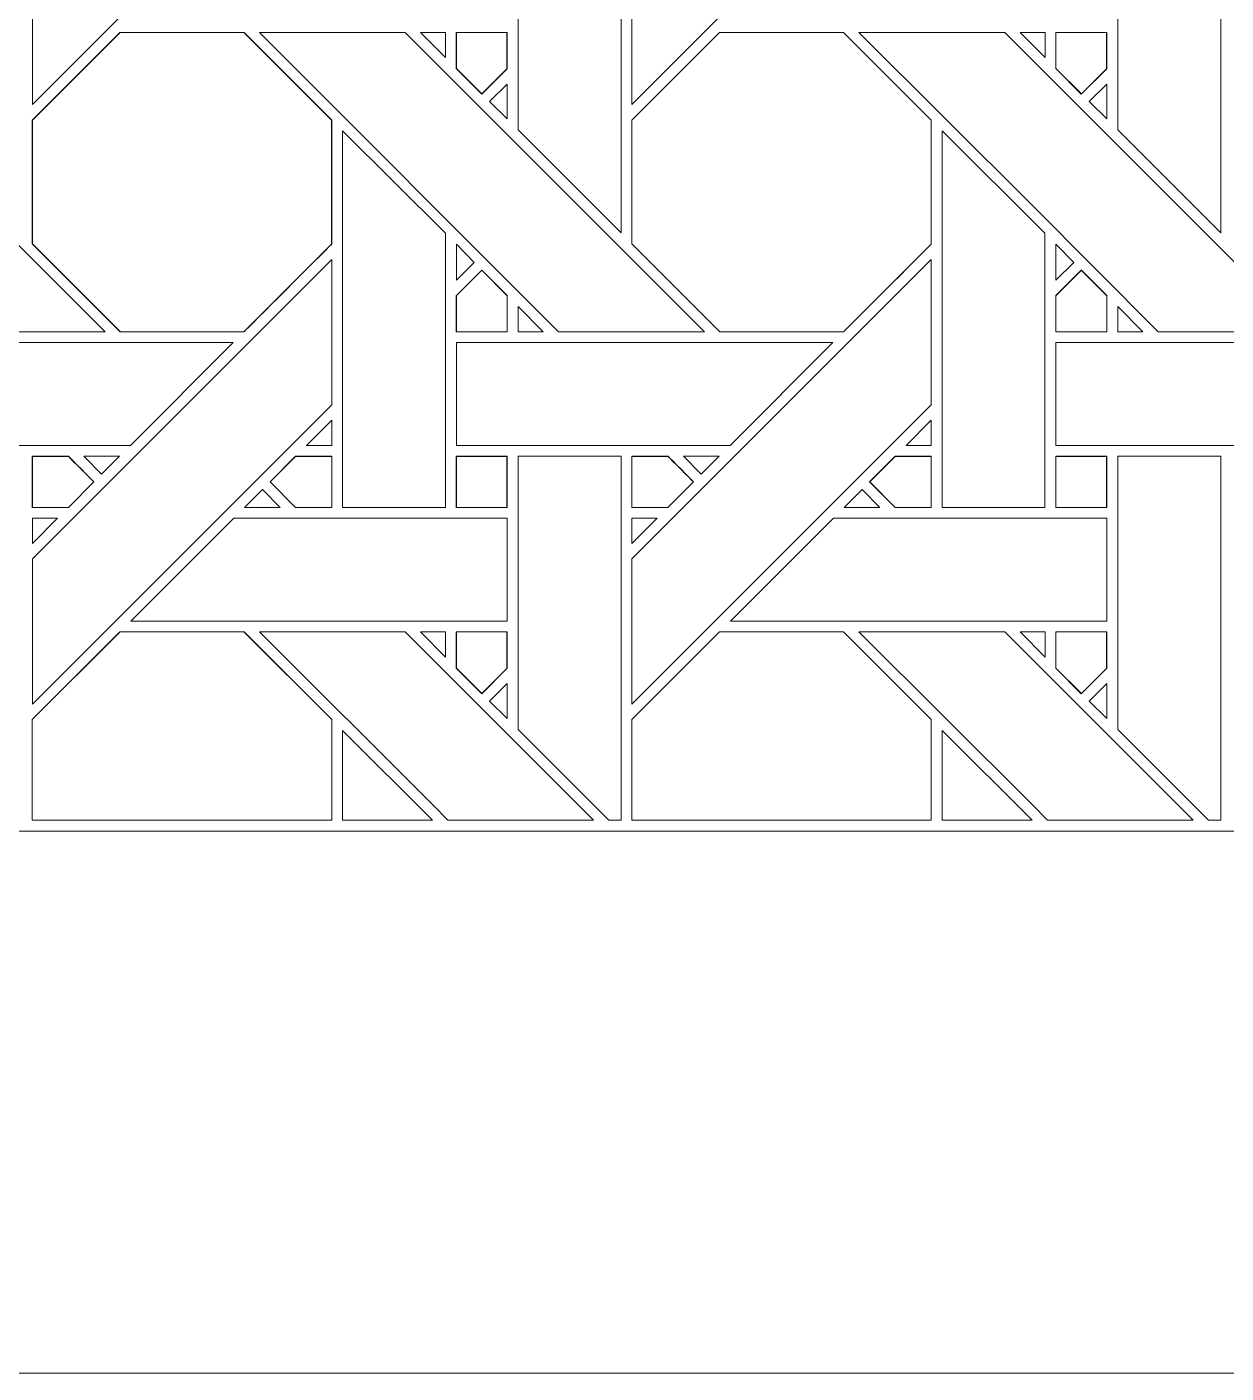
# Model space of a CAD drawing. Header units: inches. Extents: x 3.4 to 21.4, y 0.1 to 18.1.
# Drawn here: x 5.971 to 7.868, y 0.095 to 2.225 of the extents above; entities that cross this region are included whole.
import ezdxf

# ---------------------------------------------------------------- set-up
doc = ezdxf.new("R2010")
doc.units = ezdxf.units.IN
doc.header["$MEASUREMENT"] = 0
doc.layers.add('Design', color=7, linetype='Continuous', lineweight=0)

msp = doc.modelspace()

# ---------------------------------------------------------------- linework, layer by layer
at = {"layer": 'Design'}
for points, knots in [([(3.3829, 18.0948), (3.3829, 18.0948), (3.3829, 0.0948), (3.3829, 0.0948), (3.3829, 0.0948), (21.3829, 0.0948), (21.3829, 0.0948), (21.3829, 0.0948), (21.3829, 18.0948), (21.3829, 18.0948), (21.3829, 18.0948), (3.3829, 18.0948), (3.3829, 18.0948)], [0, 0, 0, 0, 1, 1, 1, 2, 2, 2, 3, 3, 3, 4, 4, 4, 4]), ([(4.2402, 17.2374), (4.2402, 17.2374), (4.2402, 0.9521), (4.2402, 0.9521), (4.2402, 0.9521), (20.5255, 0.9521), (20.5255, 0.9521), (20.5255, 0.9521), (20.5255, 17.2374), (20.5255, 17.2374), (20.5255, 17.2374), (4.2402, 17.2374), (4.2402, 17.2374)], [0, 0, 0, 0, 1, 1, 1, 2, 2, 2, 3, 3, 3, 4, 4, 4, 4]), ([(5.9793, 2.332), (5.9793, 2.332), (6.453, 2.8056), (6.453, 2.8056), (6.453, 2.8056), (6.453, 2.5756), (6.453, 2.5756), (6.453, 2.5756), (5.9793, 2.1019), (5.9793, 2.1019), (5.9793, 2.1019), (5.9793, 2.332), (5.9793, 2.332)], [0, 0, 0, 0, 1, 1, 1, 2, 2, 2, 3, 3, 3, 4, 4, 4, 4]), ([(6.928, 2.332), (6.928, 2.332), (7.4017, 2.8056), (7.4017, 2.8056), (7.4017, 2.8056), (7.4017, 2.5756), (7.4017, 2.5756), (7.4017, 2.5756), (6.928, 2.1019), (6.928, 2.1019), (6.928, 2.1019), (6.928, 2.332), (6.928, 2.332)], [0, 0, 0, 0, 1, 1, 1, 2, 2, 2, 3, 3, 3, 4, 4, 4, 4]), ([(6.9109, 2.4941), (6.9109, 2.4941), (6.9109, 1.899), (6.9109, 1.899), (6.9109, 1.899), (6.748, 2.0619), (6.748, 2.0619), (6.748, 2.0619), (6.748, 2.4941), (6.748, 2.4941), (6.748, 2.4941), (6.9109, 2.4941), (6.9109, 2.4941)], [0, 0, 0, 0, 1, 1, 1, 2, 2, 2, 3, 3, 3, 4, 4, 4, 4]), ([(7.8596, 2.4941), (7.8596, 2.4941), (7.8596, 1.899), (7.8596, 1.899), (7.8596, 1.899), (7.6967, 2.0619), (7.6967, 2.0619), (7.6967, 2.0619), (7.6967, 2.4941), (7.6967, 2.4941), (7.6967, 2.4941), (7.8596, 2.4941), (7.8596, 2.4941)], [0, 0, 0, 0, 1, 1, 1, 2, 2, 2, 3, 3, 3, 4, 4, 4, 4]), ([(5.3897, 2.2162), (5.3897, 2.2162), (5.6207, 2.2162), (5.6207, 2.2162), (5.6207, 2.2162), (6.0943, 1.7426), (6.0943, 1.7426), (6.0943, 1.7426), (5.8633, 1.7426), (5.8633, 1.7426), (5.8633, 1.7426), (5.3897, 2.2162), (5.3897, 2.2162)], [0, 0, 0, 0, 1, 1, 1, 2, 2, 2, 3, 3, 3, 4, 4, 4, 4]), ([(5.9792, 1.8817), (5.9792, 1.8817), (5.9792, 2.0774), (5.9792, 2.0774), (5.9792, 2.0774), (6.1179, 2.2161), (6.1179, 2.2161), (6.1179, 2.2161), (6.3141, 2.2161), (6.3141, 2.2161), (6.3141, 2.2161), (6.4528, 2.0774), (6.4528, 2.0774), (6.4528, 2.0774), (6.4528, 1.8812), (6.4528, 1.8812), (6.435, 1.8632), (6.3231, 1.7515), (6.3141, 1.7425), (6.3141, 1.7425), (6.1184, 1.7425), (6.1184, 1.7425), (6.1184, 1.7425), (5.9792, 1.8817), (5.9792, 1.8817)], [0, 0, 0, 0, 1, 1, 1, 2, 2, 2, 3, 3, 3, 4, 4, 4, 5, 5, 5, 6, 6, 6, 7, 7, 7, 8, 8, 8, 8]), ([(5.9793, 1.8818), (5.9793, 1.8818), (5.9793, 2.0775), (5.9793, 2.0775), (5.9793, 2.0775), (6.118, 2.2162), (6.118, 2.2162), (6.118, 2.2162), (6.3142, 2.2162), (6.3142, 2.2162), (6.3142, 2.2162), (6.453, 2.0775), (6.453, 2.0775), (6.453, 2.0775), (6.453, 1.8813), (6.453, 1.8813), (6.4354, 1.8636), (6.3234, 1.7518), (6.3143, 1.7426), (6.3143, 1.7426), (6.1185, 1.7426), (6.1185, 1.7426), (6.1185, 1.7426), (5.9793, 1.8818), (5.9793, 1.8818)], [0, 0, 0, 0, 1, 1, 1, 2, 2, 2, 3, 3, 3, 4, 4, 4, 5, 5, 5, 6, 6, 6, 7, 7, 7, 8, 8, 8, 8]), ([(6.3385, 2.2162), (6.3385, 2.2162), (6.5694, 2.2162), (6.5694, 2.2162), (6.5694, 2.2162), (7.043, 1.7426), (7.043, 1.7426), (7.043, 1.7426), (6.812, 1.7426), (6.812, 1.7426), (6.812, 1.7426), (6.3385, 2.2162), (6.3385, 2.2162)], [0, 0, 0, 0, 1, 1, 1, 2, 2, 2, 3, 3, 3, 4, 4, 4, 4]), ([(6.633, 2.2162), (6.633, 2.2162), (6.633, 2.1764), (6.633, 2.1764), (6.633, 2.1764), (6.5935, 2.2162), (6.5935, 2.2162), (6.5935, 2.2162), (6.633, 2.2162), (6.633, 2.2162)], [0, 0, 0, 0, 1, 1, 1, 2, 2, 2, 3, 3, 3, 3]), ([(6.7303, 2.2161), (6.7303, 2.2161), (6.7303, 2.1585), (6.7303, 2.1585), (6.7303, 2.1585), (6.6904, 2.1186), (6.6904, 2.1186), (6.6904, 2.1186), (6.65, 2.1589), (6.65, 2.1589), (6.65, 2.1589), (6.65, 2.2161), (6.65, 2.2161), (6.65, 2.2161), (6.7303, 2.2161), (6.7303, 2.2161)], [0, 0, 0, 0, 1, 1, 1, 2, 2, 2, 3, 3, 3, 4, 4, 4, 5, 5, 5, 5]), ([(6.6905, 2.1187), (6.6905, 2.1187), (6.6502, 2.159), (6.6502, 2.159), (6.6502, 2.159), (6.6502, 2.2162), (6.6502, 2.2162), (6.6502, 2.2162), (6.7304, 2.2162), (6.7304, 2.2162), (6.7304, 2.2162), (6.7304, 2.1586), (6.7304, 2.1586), (6.7304, 2.1586), (6.6905, 2.1187), (6.6905, 2.1187)], [0, 0, 0, 0, 1, 1, 1, 2, 2, 2, 3, 3, 3, 4, 4, 4, 5, 5, 5, 5]), ([(6.9279, 1.8817), (6.9279, 1.8817), (6.9279, 2.0774), (6.9279, 2.0774), (6.9279, 2.0774), (7.0666, 2.2161), (7.0666, 2.2161), (7.0666, 2.2161), (7.2628, 2.2161), (7.2628, 2.2161), (7.2628, 2.2161), (7.4016, 2.0774), (7.4016, 2.0774), (7.4016, 2.0774), (7.4016, 1.8812), (7.4016, 1.8812), (7.3838, 1.8632), (7.2719, 1.7515), (7.2629, 1.7425), (7.2629, 1.7425), (7.0672, 1.7425), (7.0672, 1.7425), (7.0672, 1.7425), (6.9279, 1.8817), (6.9279, 1.8817)], [0, 0, 0, 0, 1, 1, 1, 2, 2, 2, 3, 3, 3, 4, 4, 4, 5, 5, 5, 6, 6, 6, 7, 7, 7, 8, 8, 8, 8]), ([(6.928, 1.8818), (6.928, 1.8818), (6.928, 2.0775), (6.928, 2.0775), (6.928, 2.0775), (7.0667, 2.2162), (7.0667, 2.2162), (7.0667, 2.2162), (7.2629, 2.2162), (7.2629, 2.2162), (7.2629, 2.2162), (7.4017, 2.0775), (7.4017, 2.0775), (7.4017, 2.0775), (7.4017, 1.8813), (7.4017, 1.8813), (7.3837, 1.8631), (7.2718, 1.7514), (7.263, 1.7426), (7.263, 1.7426), (7.0673, 1.7426), (7.0673, 1.7426), (7.0673, 1.7426), (6.928, 1.8818), (6.928, 1.8818)], [0, 0, 0, 0, 1, 1, 1, 2, 2, 2, 3, 3, 3, 4, 4, 4, 5, 5, 5, 6, 6, 6, 7, 7, 7, 8, 8, 8, 8]), ([(7.5616, 1.9425), (7.5616, 1.9425), (7.2872, 2.2162), (7.2872, 2.2162), (7.2872, 2.2162), (7.5181, 2.2162), (7.5181, 2.2162), (7.5181, 2.2162), (7.9918, 1.7426), (7.9918, 1.7426), (7.9918, 1.7426), (7.7608, 1.7426), (7.7608, 1.7426), (7.7608, 1.7426), (7.5616, 1.9425), (7.5616, 1.9425)], [0, 0, 0, 0, 1, 1, 1, 2, 2, 2, 3, 3, 3, 4, 4, 4, 5, 5, 5, 5]), ([(7.5817, 2.2162), (7.5817, 2.2162), (7.5817, 2.1764), (7.5817, 2.1764), (7.5817, 2.1764), (7.5422, 2.2162), (7.5422, 2.2162), (7.5422, 2.2162), (7.5817, 2.2162), (7.5817, 2.2162)], [0, 0, 0, 0, 1, 1, 1, 2, 2, 2, 3, 3, 3, 3]), ([(7.6791, 2.2161), (7.6791, 2.2161), (7.6791, 2.1585), (7.6791, 2.1585), (7.6791, 2.1585), (7.6391, 2.1186), (7.6391, 2.1186), (7.6391, 2.1186), (7.5988, 2.1589), (7.5988, 2.1589), (7.5988, 2.1589), (7.5988, 2.2161), (7.5988, 2.2161), (7.5988, 2.2161), (7.6791, 2.2161), (7.6791, 2.2161)], [0, 0, 0, 0, 1, 1, 1, 2, 2, 2, 3, 3, 3, 4, 4, 4, 5, 5, 5, 5]), ([(7.6392, 2.1187), (7.6392, 2.1187), (7.5989, 2.159), (7.5989, 2.159), (7.5989, 2.159), (7.5989, 2.2162), (7.5989, 2.2162), (7.5989, 2.2162), (7.6792, 2.2162), (7.6792, 2.2162), (7.6792, 2.2162), (7.6792, 2.1586), (7.6792, 2.1586), (7.6792, 2.1586), (7.6392, 2.1187), (7.6392, 2.1187)], [0, 0, 0, 0, 1, 1, 1, 2, 2, 2, 3, 3, 3, 4, 4, 4, 5, 5, 5, 5]), ([(6.7304, 2.1344), (6.7304, 2.1344), (6.7304, 2.0792), (6.7304, 2.0792), (6.7304, 2.0792), (6.7027, 2.1066), (6.7027, 2.1066), (6.7027, 2.1066), (6.7304, 2.1344), (6.7304, 2.1344)], [0, 0, 0, 0, 1, 1, 1, 2, 2, 2, 3, 3, 3, 3]), ([(7.6792, 2.1344), (7.6792, 2.1344), (7.6792, 2.0792), (7.6792, 2.0792), (7.6792, 2.0792), (7.6514, 2.1066), (7.6514, 2.1066), (7.6514, 2.1066), (7.6792, 2.1344), (7.6792, 2.1344)], [0, 0, 0, 0, 1, 1, 1, 2, 2, 2, 3, 3, 3, 3]), ([(6.6329, 1.8983), (6.6329, 1.8983), (6.6329, 1.4646), (6.6329, 1.4646), (6.6329, 1.4646), (6.4701, 1.4646), (6.4701, 1.4646), (6.4701, 1.4646), (6.4701, 2.0604), (6.4701, 2.0604), (6.4701, 2.0604), (6.6329, 1.8983), (6.6329, 1.8983)], [0, 0, 0, 0, 1, 1, 1, 2, 2, 2, 3, 3, 3, 4, 4, 4, 4]), ([(7.5816, 1.8983), (7.5816, 1.8983), (7.5816, 1.4646), (7.5816, 1.4646), (7.5816, 1.4646), (7.4188, 1.4646), (7.4188, 1.4646), (7.4188, 1.4646), (7.4188, 2.0604), (7.4188, 2.0604), (7.4188, 2.0604), (7.5816, 1.8983), (7.5816, 1.8983)], [0, 0, 0, 0, 1, 1, 1, 2, 2, 2, 3, 3, 3, 4, 4, 4, 4]), ([(6.6502, 1.824), (6.6502, 1.824), (6.6502, 1.8808), (6.6502, 1.8808), (6.6502, 1.8808), (6.6784, 1.8522), (6.6784, 1.8522), (6.6784, 1.8522), (6.6502, 1.824), (6.6502, 1.824)], [0, 0, 0, 0, 1, 1, 1, 2, 2, 2, 3, 3, 3, 3]), ([(7.5989, 1.824), (7.5989, 1.824), (7.5989, 1.8808), (7.5989, 1.8808), (7.5989, 1.8808), (7.6271, 1.8522), (7.6271, 1.8522), (7.6271, 1.8522), (7.5989, 1.824), (7.5989, 1.824)], [0, 0, 0, 0, 1, 1, 1, 2, 2, 2, 3, 3, 3, 3]), ([(6.453, 1.8569), (6.453, 1.8569), (6.453, 1.6268), (6.453, 1.6268), (6.453, 1.6268), (5.9793, 1.1532), (5.9793, 1.1532), (5.9793, 1.1532), (5.9793, 1.3833), (5.9793, 1.3833), (5.9793, 1.3833), (6.453, 1.8569), (6.453, 1.8569)], [0, 0, 0, 0, 1, 1, 1, 2, 2, 2, 3, 3, 3, 4, 4, 4, 4]), ([(7.4017, 1.8569), (7.4017, 1.8569), (7.4017, 1.6268), (7.4017, 1.6268), (7.4017, 1.6268), (6.928, 1.1532), (6.928, 1.1532), (6.928, 1.1532), (6.928, 1.3833), (6.928, 1.3833), (6.928, 1.3833), (7.4017, 1.8569), (7.4017, 1.8569)], [0, 0, 0, 0, 1, 1, 1, 2, 2, 2, 3, 3, 3, 4, 4, 4, 4]), ([(6.6501, 1.7422), (6.6501, 1.7422), (6.6501, 1.7995), (6.6501, 1.7995), (6.6501, 1.7995), (6.6904, 1.8399), (6.6904, 1.8399), (6.6904, 1.8399), (6.7307, 1.7995), (6.7307, 1.7995), (6.7307, 1.7995), (6.7307, 1.7422), (6.7307, 1.7422), (6.7307, 1.7422), (6.6501, 1.7422), (6.6501, 1.7422)], [0, 0, 0, 0, 1, 1, 1, 2, 2, 2, 3, 3, 3, 4, 4, 4, 5, 5, 5, 5]), ([(6.6905, 1.84), (6.6905, 1.84), (6.7308, 1.7996), (6.7308, 1.7996), (6.7308, 1.7996), (6.7308, 1.7424), (6.7308, 1.7424), (6.7308, 1.7424), (6.6502, 1.7424), (6.6502, 1.7424), (6.6502, 1.7424), (6.6502, 1.7996), (6.6502, 1.7996), (6.6502, 1.7996), (6.6905, 1.84), (6.6905, 1.84)], [0, 0, 0, 0, 1, 1, 1, 2, 2, 2, 3, 3, 3, 4, 4, 4, 5, 5, 5, 5]), ([(7.5988, 1.7422), (7.5988, 1.7422), (7.5988, 1.7995), (7.5988, 1.7995), (7.5988, 1.7995), (7.6391, 1.8399), (7.6391, 1.8399), (7.6391, 1.8399), (7.6795, 1.7995), (7.6795, 1.7995), (7.6795, 1.7995), (7.6795, 1.7422), (7.6795, 1.7422), (7.6795, 1.7422), (7.5988, 1.7422), (7.5988, 1.7422)], [0, 0, 0, 0, 1, 1, 1, 2, 2, 2, 3, 3, 3, 4, 4, 4, 5, 5, 5, 5]), ([(7.6392, 1.84), (7.6392, 1.84), (7.6796, 1.7996), (7.6796, 1.7996), (7.6796, 1.7996), (7.6796, 1.7424), (7.6796, 1.7424), (7.6796, 1.7424), (7.5989, 1.7424), (7.5989, 1.7424), (7.5989, 1.7424), (7.5989, 1.7996), (7.5989, 1.7996), (7.5989, 1.7996), (7.6392, 1.84), (7.6392, 1.84)], [0, 0, 0, 0, 1, 1, 1, 2, 2, 2, 3, 3, 3, 4, 4, 4, 5, 5, 5, 5]), ([(6.7878, 1.7426), (6.7878, 1.7426), (6.7481, 1.7426), (6.7481, 1.7426), (6.7481, 1.7426), (6.7481, 1.7824), (6.7481, 1.7824), (6.7481, 1.7824), (6.7878, 1.7426), (6.7878, 1.7426)], [0, 0, 0, 0, 1, 1, 1, 2, 2, 2, 3, 3, 3, 3]), ([(7.7365, 1.7426), (7.7365, 1.7426), (7.6968, 1.7426), (7.6968, 1.7426), (7.6968, 1.7426), (7.6968, 1.7824), (7.6968, 1.7824), (7.6968, 1.7824), (7.7365, 1.7426), (7.7365, 1.7426)], [0, 0, 0, 0, 1, 1, 1, 2, 2, 2, 3, 3, 3, 3]), ([(5.7015, 1.5627), (5.7015, 1.5627), (5.7015, 1.7253), (5.7015, 1.7253), (5.7015, 1.7253), (6.2972, 1.7253), (6.2972, 1.7253), (6.2972, 1.7253), (6.1344, 1.5627), (6.1344, 1.5627), (6.1344, 1.5627), (5.7015, 1.5627), (5.7015, 1.5627)], [0, 0, 0, 0, 1, 1, 1, 2, 2, 2, 3, 3, 3, 4, 4, 4, 4]), ([(6.6502, 1.5627), (6.6502, 1.5627), (6.6502, 1.7253), (6.6502, 1.7253), (6.6502, 1.7253), (7.2459, 1.7253), (7.2459, 1.7253), (7.2459, 1.7253), (7.0832, 1.5627), (7.0832, 1.5627), (7.0832, 1.5627), (6.6502, 1.5627), (6.6502, 1.5627)], [0, 0, 0, 0, 1, 1, 1, 2, 2, 2, 3, 3, 3, 4, 4, 4, 4]), ([(7.5989, 1.5626), (7.5989, 1.5626), (7.5989, 1.7254), (7.5989, 1.7254), (7.5989, 1.7254), (8.1946, 1.7254), (8.1946, 1.7254), (8.1946, 1.7254), (8.0319, 1.5626), (8.0319, 1.5626), (8.0319, 1.5626), (7.5989, 1.5626), (7.5989, 1.5626)], [0, 0, 0, 0, 1, 1, 1, 2, 2, 2, 3, 3, 3, 4, 4, 4, 4]), ([(6.4132, 1.5627), (6.4132, 1.5627), (6.453, 1.6024), (6.453, 1.6024), (6.453, 1.6024), (6.453, 1.5627), (6.453, 1.5627), (6.453, 1.5627), (6.4132, 1.5627), (6.4132, 1.5627)], [0, 0, 0, 0, 1, 1, 1, 2, 2, 2, 3, 3, 3, 3]), ([(7.3619, 1.5627), (7.3619, 1.5627), (7.4017, 1.6024), (7.4017, 1.6024), (7.4017, 1.6024), (7.4017, 1.5627), (7.4017, 1.5627), (7.4017, 1.5627), (7.3619, 1.5627), (7.3619, 1.5627)], [0, 0, 0, 0, 1, 1, 1, 2, 2, 2, 3, 3, 3, 3]), ([(6.0766, 1.5049), (6.0766, 1.5049), (6.0362, 1.4645), (6.0362, 1.4645), (6.0362, 1.4645), (5.9792, 1.4645), (5.9792, 1.4645), (5.9792, 1.4645), (5.9792, 1.5453), (5.9792, 1.5453), (5.9792, 1.5453), (6.0362, 1.5453), (6.0362, 1.5453), (6.0414, 1.5401), (6.0722, 1.5093), (6.0766, 1.5049)], [0, 0, 0, 0, 1, 1, 1, 2, 2, 2, 3, 3, 3, 4, 4, 4, 5, 5, 5, 5]), ([(6.0767, 1.505), (6.0767, 1.505), (6.0363, 1.4646), (6.0363, 1.4646), (6.0363, 1.4646), (5.9793, 1.4646), (5.9793, 1.4646), (5.9793, 1.4646), (5.9793, 1.5454), (5.9793, 1.5454), (5.9793, 1.5454), (6.0364, 1.5454), (6.0364, 1.5454), (6.0417, 1.5401), (6.0725, 1.5092), (6.0767, 1.505)], [0, 0, 0, 0, 1, 1, 1, 2, 2, 2, 3, 3, 3, 4, 4, 4, 5, 5, 5, 5]), ([(6.0607, 1.5454), (6.0607, 1.5454), (6.1172, 1.5454), (6.1172, 1.5454), (6.1172, 1.5454), (6.0889, 1.5172), (6.0889, 1.5172), (6.0889, 1.5172), (6.0607, 1.5454), (6.0607, 1.5454)], [0, 0, 0, 0, 1, 1, 1, 2, 2, 2, 3, 3, 3, 3]), ([(6.3958, 1.5453), (6.3958, 1.5453), (6.4529, 1.5453), (6.4529, 1.5453), (6.4529, 1.5453), (6.4529, 1.4645), (6.4529, 1.4645), (6.4529, 1.4645), (6.3957, 1.4645), (6.3957, 1.4645), (6.3957, 1.4645), (6.3554, 1.5048), (6.3554, 1.5048), (6.3554, 1.5048), (6.3958, 1.5453), (6.3958, 1.5453)], [0, 0, 0, 0, 1, 1, 1, 2, 2, 2, 3, 3, 3, 4, 4, 4, 5, 5, 5, 5]), ([(6.3555, 1.505), (6.3555, 1.505), (6.3959, 1.5454), (6.3959, 1.5454), (6.3959, 1.5454), (6.453, 1.5454), (6.453, 1.5454), (6.453, 1.5454), (6.453, 1.4646), (6.453, 1.4646), (6.453, 1.4646), (6.3959, 1.4646), (6.3959, 1.4646), (6.3959, 1.4646), (6.3555, 1.505), (6.3555, 1.505)], [0, 0, 0, 0, 1, 1, 1, 2, 2, 2, 3, 3, 3, 4, 4, 4, 5, 5, 5, 5]), ([(6.6501, 1.4645), (6.6501, 1.4645), (6.6501, 1.5453), (6.6501, 1.5453), (6.6501, 1.5453), (6.7303, 1.5453), (6.7303, 1.5453), (6.7303, 1.5453), (6.7303, 1.4645), (6.7303, 1.4645), (6.7303, 1.4645), (6.6501, 1.4645), (6.6501, 1.4645)], [0, 0, 0, 0, 1, 1, 1, 2, 2, 2, 3, 3, 3, 4, 4, 4, 4]), ([(6.6502, 1.4646), (6.6502, 1.4646), (6.6502, 1.5454), (6.6502, 1.5454), (6.6502, 1.5454), (6.7304, 1.5454), (6.7304, 1.5454), (6.7304, 1.5454), (6.7304, 1.4646), (6.7304, 1.4646), (6.7304, 1.4646), (6.6502, 1.4646), (6.6502, 1.4646)], [0, 0, 0, 0, 1, 1, 1, 2, 2, 2, 3, 3, 3, 4, 4, 4, 4]), ([(6.748, 1.5454), (6.748, 1.5454), (6.9109, 1.5454), (6.9109, 1.5454), (6.9109, 1.5454), (6.9109, 0.9698), (6.9109, 0.9698), (6.9109, 0.9698), (6.8914, 0.9698), (6.8914, 0.9698), (6.8914, 0.9698), (6.748, 1.1132), (6.748, 1.1132), (6.748, 1.1132), (6.748, 1.5454), (6.748, 1.5454)], [0, 0, 0, 0, 1, 1, 1, 2, 2, 2, 3, 3, 3, 4, 4, 4, 5, 5, 5, 5]), ([(7.0253, 1.5049), (7.0253, 1.5049), (6.9849, 1.4645), (6.9849, 1.4645), (6.9849, 1.4645), (6.9279, 1.4645), (6.9279, 1.4645), (6.9279, 1.4645), (6.9279, 1.5453), (6.9279, 1.5453), (6.9279, 1.5453), (6.985, 1.5453), (6.985, 1.5453), (6.9901, 1.5401), (7.0209, 1.5093), (7.0253, 1.5049)], [0, 0, 0, 0, 1, 1, 1, 2, 2, 2, 3, 3, 3, 4, 4, 4, 5, 5, 5, 5]), ([(7.0254, 1.505), (7.0254, 1.505), (6.985, 1.4646), (6.985, 1.4646), (6.985, 1.4646), (6.928, 1.4646), (6.928, 1.4646), (6.928, 1.4646), (6.928, 1.5454), (6.928, 1.5454), (6.928, 1.5454), (6.9851, 1.5454), (6.9851, 1.5454), (6.9905, 1.5401), (7.0213, 1.5092), (7.0254, 1.505)], [0, 0, 0, 0, 1, 1, 1, 2, 2, 2, 3, 3, 3, 4, 4, 4, 5, 5, 5, 5]), ([(7.0095, 1.5454), (7.0095, 1.5454), (7.0659, 1.5454), (7.0659, 1.5454), (7.0659, 1.5454), (7.0376, 1.5172), (7.0376, 1.5172), (7.0376, 1.5172), (7.0095, 1.5454), (7.0095, 1.5454)], [0, 0, 0, 0, 1, 1, 1, 2, 2, 2, 3, 3, 3, 3]), ([(7.3446, 1.5453), (7.3446, 1.5453), (7.4016, 1.5453), (7.4016, 1.5453), (7.4016, 1.5453), (7.4016, 1.4645), (7.4016, 1.4645), (7.4016, 1.4645), (7.3445, 1.4645), (7.3445, 1.4645), (7.3445, 1.4645), (7.3041, 1.5048), (7.3041, 1.5048), (7.3041, 1.5048), (7.3446, 1.5453), (7.3446, 1.5453)], [0, 0, 0, 0, 1, 1, 1, 2, 2, 2, 3, 3, 3, 4, 4, 4, 5, 5, 5, 5]), ([(7.3042, 1.505), (7.3042, 1.505), (7.3447, 1.5454), (7.3447, 1.5454), (7.3447, 1.5454), (7.4017, 1.5454), (7.4017, 1.5454), (7.4017, 1.5454), (7.4017, 1.4646), (7.4017, 1.4646), (7.4017, 1.4646), (7.3446, 1.4646), (7.3446, 1.4646), (7.3446, 1.4646), (7.3042, 1.505), (7.3042, 1.505)], [0, 0, 0, 0, 1, 1, 1, 2, 2, 2, 3, 3, 3, 4, 4, 4, 5, 5, 5, 5]), ([(7.5988, 1.4645), (7.5988, 1.4645), (7.5988, 1.5453), (7.5988, 1.5453), (7.5988, 1.5453), (7.6791, 1.5453), (7.6791, 1.5453), (7.6791, 1.5453), (7.6791, 1.4645), (7.6791, 1.4645), (7.6791, 1.4645), (7.5988, 1.4645), (7.5988, 1.4645)], [0, 0, 0, 0, 1, 1, 1, 2, 2, 2, 3, 3, 3, 4, 4, 4, 4]), ([(7.5989, 1.4646), (7.5989, 1.4646), (7.5989, 1.5454), (7.5989, 1.5454), (7.5989, 1.5454), (7.6792, 1.5454), (7.6792, 1.5454), (7.6792, 1.5454), (7.6792, 1.4646), (7.6792, 1.4646), (7.6792, 1.4646), (7.5989, 1.4646), (7.5989, 1.4646)], [0, 0, 0, 0, 1, 1, 1, 2, 2, 2, 3, 3, 3, 4, 4, 4, 4]), ([(7.8596, 0.9698), (7.8596, 0.9698), (7.8401, 0.9698), (7.8401, 0.9698), (7.8401, 0.9698), (7.6967, 1.1132), (7.6967, 1.1132), (7.6967, 1.1132), (7.6967, 1.5454), (7.6967, 1.5454), (7.6967, 1.5454), (7.8596, 1.5454), (7.8596, 1.5454), (7.8596, 1.5454), (7.8596, 0.9698), (7.8596, 0.9698)], [0, 0, 0, 0, 1, 1, 1, 2, 2, 2, 3, 3, 3, 4, 4, 4, 5, 5, 5, 5]), ([(6.3434, 1.4929), (6.3434, 1.4929), (6.3716, 1.4646), (6.3716, 1.4646), (6.3716, 1.4646), (6.3151, 1.4646), (6.3151, 1.4646), (6.3151, 1.4646), (6.3434, 1.4929), (6.3434, 1.4929)], [0, 0, 0, 0, 1, 1, 1, 2, 2, 2, 3, 3, 3, 3]), ([(7.3204, 1.4646), (7.3204, 1.4646), (7.2639, 1.4646), (7.2639, 1.4646), (7.2639, 1.4646), (7.2921, 1.4929), (7.2921, 1.4929), (7.2921, 1.4929), (7.3204, 1.4646), (7.3204, 1.4646)], [0, 0, 0, 0, 1, 1, 1, 2, 2, 2, 3, 3, 3, 3]), ([(6.0191, 1.4475), (6.0191, 1.4475), (5.9793, 1.4076), (5.9793, 1.4076), (5.9793, 1.4076), (5.9793, 1.4475), (5.9793, 1.4475), (5.9793, 1.4475), (6.0191, 1.4475), (6.0191, 1.4475)], [0, 0, 0, 0, 1, 1, 1, 2, 2, 2, 3, 3, 3, 3]), ([(6.1351, 1.2847), (6.1351, 1.2847), (6.298, 1.4475), (6.298, 1.4475), (6.298, 1.4475), (6.7304, 1.4475), (6.7304, 1.4475), (6.7304, 1.4475), (6.7304, 1.2847), (6.7304, 1.2847), (6.7304, 1.2847), (6.1351, 1.2847), (6.1351, 1.2847)], [0, 0, 0, 0, 1, 1, 1, 2, 2, 2, 3, 3, 3, 4, 4, 4, 4]), ([(6.9679, 1.4475), (6.9679, 1.4475), (6.928, 1.4076), (6.928, 1.4076), (6.928, 1.4076), (6.928, 1.4475), (6.928, 1.4475), (6.928, 1.4475), (6.9679, 1.4475), (6.9679, 1.4475)], [0, 0, 0, 0, 1, 1, 1, 2, 2, 2, 3, 3, 3, 3]), ([(7.0839, 1.2847), (7.0839, 1.2847), (7.2467, 1.4475), (7.2467, 1.4475), (7.2467, 1.4475), (7.6792, 1.4475), (7.6792, 1.4475), (7.6792, 1.4475), (7.6792, 1.2847), (7.6792, 1.2847), (7.6792, 1.2847), (7.0839, 1.2847), (7.0839, 1.2847)], [0, 0, 0, 0, 1, 1, 1, 2, 2, 2, 3, 3, 3, 4, 4, 4, 4]), ([(6.4529, 0.9698), (6.4529, 0.9698), (5.9792, 0.9698), (5.9792, 0.9698), (5.9792, 0.9698), (5.9792, 1.1287), (5.9792, 1.1287), (5.9792, 1.1287), (6.118, 1.2675), (6.118, 1.2675), (6.118, 1.2675), (6.3142, 1.2675), (6.3142, 1.2675), (6.3142, 1.2675), (6.4529, 1.1287), (6.4529, 1.1287), (6.4529, 1.1287), (6.4529, 0.9698), (6.4529, 0.9698)], [0, 0, 0, 0, 1, 1, 1, 2, 2, 2, 3, 3, 3, 4, 4, 4, 5, 5, 5, 6, 6, 6, 6]), ([(5.9792, 0.9698), (5.9792, 0.9698), (5.9792, 1.1287), (5.9792, 1.1287), (5.9792, 1.1287), (6.1179, 1.2674), (6.1179, 1.2674), (6.1179, 1.2674), (6.3141, 1.2674), (6.3141, 1.2674), (6.3141, 1.2674), (6.4529, 1.1287), (6.4529, 1.1287), (6.4529, 1.1287), (6.4529, 0.9698), (6.4529, 0.9698), (6.4529, 0.9698), (5.9792, 0.9698), (5.9792, 0.9698)], [0, 0, 0, 0, 1, 1, 1, 2, 2, 2, 3, 3, 3, 4, 4, 4, 5, 5, 5, 6, 6, 6, 6]), ([(6.6128, 0.9938), (6.6128, 0.9938), (6.3385, 1.2675), (6.3385, 1.2675), (6.3385, 1.2675), (6.5694, 1.2675), (6.5694, 1.2675), (6.5694, 1.2675), (6.8672, 0.9698), (6.8672, 0.9698), (6.8672, 0.9698), (6.6368, 0.9698), (6.6368, 0.9698), (6.6368, 0.9698), (6.6128, 0.9938), (6.6128, 0.9938)], [0, 0, 0, 0, 1, 1, 1, 2, 2, 2, 3, 3, 3, 4, 4, 4, 5, 5, 5, 5]), ([(6.633, 1.2675), (6.633, 1.2675), (6.633, 1.2277), (6.633, 1.2277), (6.633, 1.2277), (6.5935, 1.2675), (6.5935, 1.2675), (6.5935, 1.2675), (6.633, 1.2675), (6.633, 1.2675)], [0, 0, 0, 0, 1, 1, 1, 2, 2, 2, 3, 3, 3, 3]), ([(6.7303, 1.2674), (6.7303, 1.2674), (6.7303, 1.2098), (6.7303, 1.2098), (6.7303, 1.2098), (6.6904, 1.1698), (6.6904, 1.1698), (6.6904, 1.1698), (6.65, 1.2102), (6.65, 1.2102), (6.65, 1.2102), (6.65, 1.2674), (6.65, 1.2674), (6.65, 1.2674), (6.7303, 1.2674), (6.7303, 1.2674)], [0, 0, 0, 0, 1, 1, 1, 2, 2, 2, 3, 3, 3, 4, 4, 4, 5, 5, 5, 5]), ([(6.6905, 1.17), (6.6905, 1.17), (6.6502, 1.2103), (6.6502, 1.2103), (6.6502, 1.2103), (6.6502, 1.2675), (6.6502, 1.2675), (6.6502, 1.2675), (6.7304, 1.2675), (6.7304, 1.2675), (6.7304, 1.2675), (6.7304, 1.2099), (6.7304, 1.2099), (6.7304, 1.2099), (6.6905, 1.17), (6.6905, 1.17)], [0, 0, 0, 0, 1, 1, 1, 2, 2, 2, 3, 3, 3, 4, 4, 4, 5, 5, 5, 5]), ([(6.928, 0.9698), (6.928, 0.9698), (6.928, 1.1287), (6.928, 1.1287), (6.928, 1.1287), (7.0667, 1.2675), (7.0667, 1.2675), (7.0667, 1.2675), (7.2629, 1.2675), (7.2629, 1.2675), (7.2629, 1.2675), (7.4016, 1.1287), (7.4016, 1.1287), (7.4016, 1.1287), (7.4016, 0.9698), (7.4016, 0.9698), (7.4016, 0.9698), (6.928, 0.9698), (6.928, 0.9698)], [0, 0, 0, 0, 1, 1, 1, 2, 2, 2, 3, 3, 3, 4, 4, 4, 5, 5, 5, 6, 6, 6, 6]), ([(6.928, 0.9698), (6.928, 0.9698), (6.928, 1.1287), (6.928, 1.1287), (6.928, 1.1287), (7.0666, 1.2674), (7.0666, 1.2674), (7.0666, 1.2674), (7.2628, 1.2674), (7.2628, 1.2674), (7.2628, 1.2674), (7.4016, 1.1287), (7.4016, 1.1287), (7.4016, 1.1287), (7.4016, 0.9698), (7.4016, 0.9698), (7.4016, 0.9698), (6.928, 0.9698), (6.928, 0.9698)], [0, 0, 0, 0, 1, 1, 1, 2, 2, 2, 3, 3, 3, 4, 4, 4, 5, 5, 5, 6, 6, 6, 6]), ([(7.5616, 0.9938), (7.5616, 0.9938), (7.2872, 1.2675), (7.2872, 1.2675), (7.2872, 1.2675), (7.5181, 1.2675), (7.5181, 1.2675), (7.5181, 1.2675), (7.8159, 0.9698), (7.8159, 0.9698), (7.8159, 0.9698), (7.5855, 0.9698), (7.5855, 0.9698), (7.5855, 0.9698), (7.5616, 0.9938), (7.5616, 0.9938)], [0, 0, 0, 0, 1, 1, 1, 2, 2, 2, 3, 3, 3, 4, 4, 4, 5, 5, 5, 5]), ([(7.5817, 1.2675), (7.5817, 1.2675), (7.5817, 1.2277), (7.5817, 1.2277), (7.5817, 1.2277), (7.5422, 1.2675), (7.5422, 1.2675), (7.5422, 1.2675), (7.5817, 1.2675), (7.5817, 1.2675)], [0, 0, 0, 0, 1, 1, 1, 2, 2, 2, 3, 3, 3, 3]), ([(7.6791, 1.2674), (7.6791, 1.2674), (7.6791, 1.2098), (7.6791, 1.2098), (7.6791, 1.2098), (7.6391, 1.1698), (7.6391, 1.1698), (7.6391, 1.1698), (7.5988, 1.2102), (7.5988, 1.2102), (7.5988, 1.2102), (7.5988, 1.2674), (7.5988, 1.2674), (7.5988, 1.2674), (7.6791, 1.2674), (7.6791, 1.2674)], [0, 0, 0, 0, 1, 1, 1, 2, 2, 2, 3, 3, 3, 4, 4, 4, 5, 5, 5, 5]), ([(7.6392, 1.17), (7.6392, 1.17), (7.5989, 1.2103), (7.5989, 1.2103), (7.5989, 1.2103), (7.5989, 1.2675), (7.5989, 1.2675), (7.5989, 1.2675), (7.6792, 1.2675), (7.6792, 1.2675), (7.6792, 1.2675), (7.6792, 1.2099), (7.6792, 1.2099), (7.6792, 1.2099), (7.6392, 1.17), (7.6392, 1.17)], [0, 0, 0, 0, 1, 1, 1, 2, 2, 2, 3, 3, 3, 4, 4, 4, 5, 5, 5, 5]), ([(6.7304, 1.1857), (6.7304, 1.1857), (6.7304, 1.1305), (6.7304, 1.1305), (6.7304, 1.1305), (6.7027, 1.1579), (6.7027, 1.1579), (6.7027, 1.1579), (6.7304, 1.1857), (6.7304, 1.1857)], [0, 0, 0, 0, 1, 1, 1, 2, 2, 2, 3, 3, 3, 3]), ([(7.6792, 1.1857), (7.6792, 1.1857), (7.6792, 1.1305), (7.6792, 1.1305), (7.6792, 1.1305), (7.6514, 1.1579), (7.6514, 1.1579), (7.6514, 1.1579), (7.6792, 1.1857), (7.6792, 1.1857)], [0, 0, 0, 0, 1, 1, 1, 2, 2, 2, 3, 3, 3, 3]), ([(6.4701, 0.9698), (6.4701, 0.9698), (6.4701, 1.1117), (6.4701, 1.1117), (6.4701, 1.1117), (6.6126, 0.9698), (6.6126, 0.9698), (6.6126, 0.9698), (6.4701, 0.9698), (6.4701, 0.9698)], [0, 0, 0, 0, 1, 1, 1, 2, 2, 2, 3, 3, 3, 3]), ([(7.4188, 0.9698), (7.4188, 0.9698), (7.4188, 1.1117), (7.4188, 1.1117), (7.4188, 1.1117), (7.5613, 0.9698), (7.5613, 0.9698), (7.5613, 0.9698), (7.4188, 0.9698), (7.4188, 0.9698)], [0, 0, 0, 0, 1, 1, 1, 2, 2, 2, 3, 3, 3, 3])]:
    msp.add_open_spline(points, degree=3, knots=knots, dxfattribs=at)

doc.saveas('drawing.dxf')
